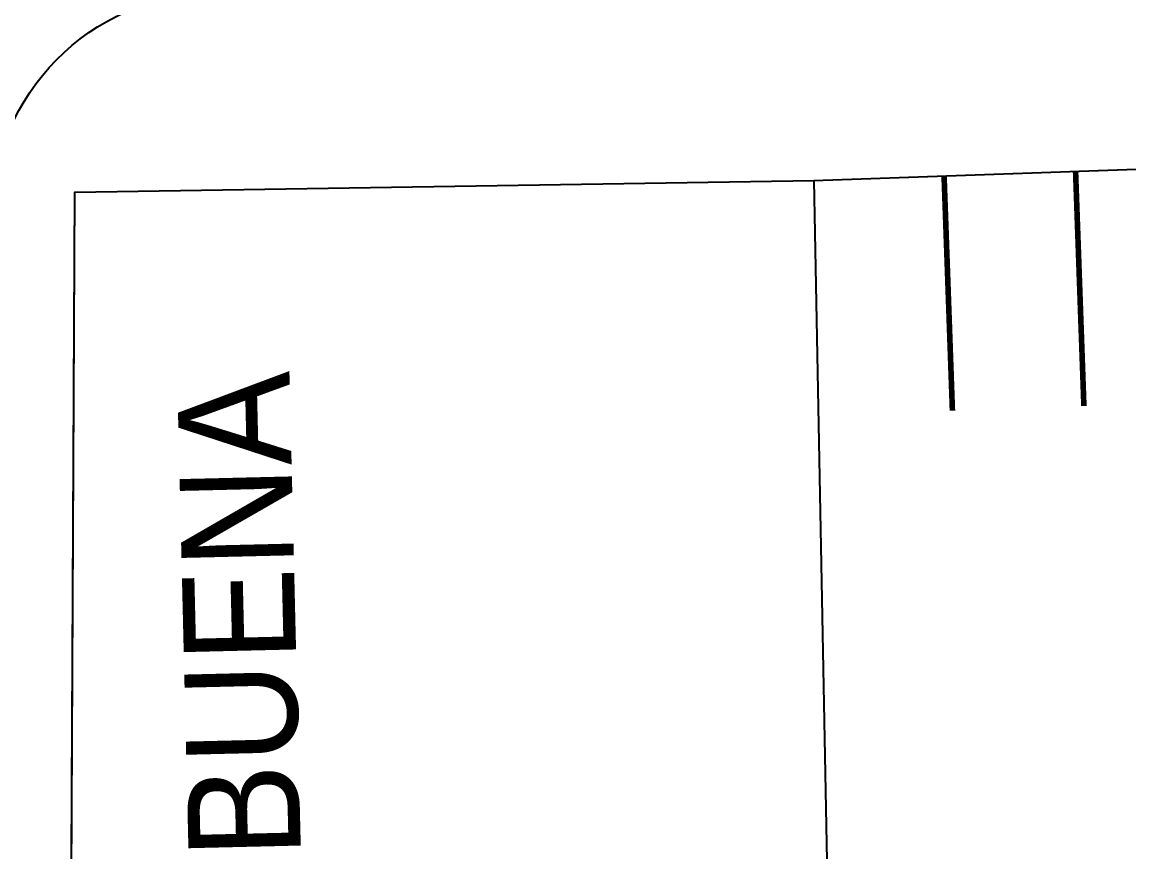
# Model space of a CAD drawing. Header units: metres. Extents: x 668617 to 675126, y 2286318 to 2293677.
# Drawn here: x 669514.31 to 669534.01, y 2287196.46 to 2287211.23 of the extents above; entities that cross this region are included whole.
import ezdxf
from ezdxf.enums import TextEntityAlignment as Align

# ---------------------------------------------------------------- set-up
doc = ezdxf.new("R2010")
doc.units = ezdxf.units.M
doc.header["$MEASUREMENT"] = 0
for name, color, linetype in [('DMTG-PB-BANQUETAS', 251, 'Continuous'), ('DMTG-PB-LOTIFICACION', 253, 'Continuous'), ('DMTG-PB-MANZANAS', 251, 'Continuous'), ('DMTG-SH-LINEA BLANCA', 252, 'Continuous'), ('DMTG-X-NOM CALLES', 250, 'Continuous')]:
    doc.layers.add(name, color=color, linetype=linetype)
doc.styles.add('CALLE', font='arial.ttf', dxfattribs={"height": 9})

msp = doc.modelspace()

# ---------------------------------------------------------------- linework, layer by layer
at = {"layer": 'DMTG-PB-BANQUETAS'}
msp.add_lwpolyline([(669605.03273, 2287210.00702), (669606.81687, 2287125.8234), (669603.92403, 2287122.60467), (669517.06457, 2287119.15572, -0.42891891), (669512.90608, 2287123.1936), (669512.90313, 2287122.90646), (669512.90838, 2287123.41757), (669513.77403, 2287207.79814, -0.40395545), (669517.67427, 2287211.75587), (669559.29839, 2287212.79216), (669600.92522, 2287213.92079, -0.41594743)], format="xyb", close=True, dxfattribs=at)
at = {"layer": 'DMTG-PB-LOTIFICACION'}
for p, q in [((669528.40292, 2287208.41292), (669540.90116, 2287208.85595)), ((669515.25368, 2287208.20713), (669528.40292, 2287208.41292)), ((669528.40292, 2287208.41292), (669528.82562, 2287186.56452)), ((669515.1292, 2287183.33638), (669515.25368, 2287208.20713))]:
    msp.add_line(p, q, dxfattribs=at)
at = {"layer": 'DMTG-PB-MANZANAS'}
msp.add_lwpolyline([(669601.6531, 2287210.96566), (669602.86034, 2287178.53856), (669603.54898, 2287155.29127), (669604.44668, 2287125.19481), (669558.97231, 2287123.77186), (669540.1846, 2287123.19214), (669514.78775, 2287122.39438), (669514.85773, 2287134.18479), (669514.95641, 2287150.99536), (669515.00186, 2287161.49564), (669515.07179, 2287173.29605), (669515.1292, 2287183.33638), (669515.25368, 2287208.20713), (669528.40292, 2287208.41292), (669540.90116, 2287208.85595), (669552.78952, 2287209.2664), (669567.33752, 2287209.76812), (669581.62557, 2287210.25875)], close=True, dxfattribs=at)
at = {"layer": 'DMTG-SH-LINEA BLANCA', "const_width": 0.1}
for points in [[(669530.87052, 2287204.31777), (669530.72245, 2287208.49514)], [(669533.21075, 2287204.40072), (669533.06267, 2287208.5781)]]:
    msp.add_lwpolyline(points, dxfattribs=at)

# ---------------------------------------------------------------- texts
at = {"layer": 'DMTG-X-NOM CALLES', "style": 'CALLE', "width": 0.9}
msp.add_text('BERNARDO DE BALBUENA', height=2, rotation=91.370139, dxfattribs=at).set_placement((669518.0701, 2287205.0036), align=Align.MIDDLE_RIGHT)

doc.saveas('drawing.dxf')
